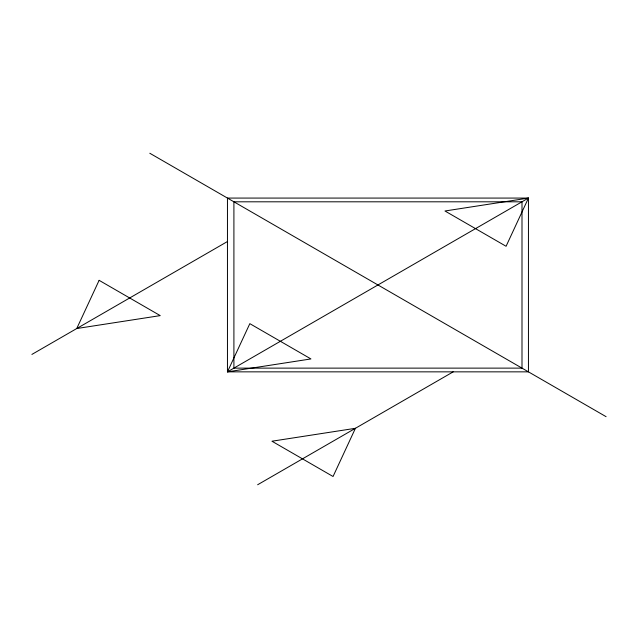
<?xml version="1.0" encoding="UTF-8"?>
<svg xmlns="http://www.w3.org/2000/svg" width="638" height="638" viewBox="0 0 638 638"><rect width="100%" height="100%" fill="white"/><g stroke="black" fill="none" stroke-linecap="round" stroke-linejoin="round"><path stroke-width="0.96" d="M227.455 371.85L249.825 323.657L310.937 358.939L227.455 371.85L227.455 198.075L528.447 198.075L528.447 371.85L227.455 371.85L528.447 198.075L506.078 246.276L444.965 210.995L528.447 198.075M31.9 354.425L227.455 241.523M257.64 484.752L453.195 371.85M149.802 153.248L606.1 416.686M99.121 280.329L76.751 328.53L160.234 315.619L99.121 280.329M355.422 428.305L333.052 476.498L271.94 441.217L355.422 428.305M521.996 201.807L233.907 201.807L233.907 368.126L521.996 368.126L521.996 201.807"/></g></svg>
